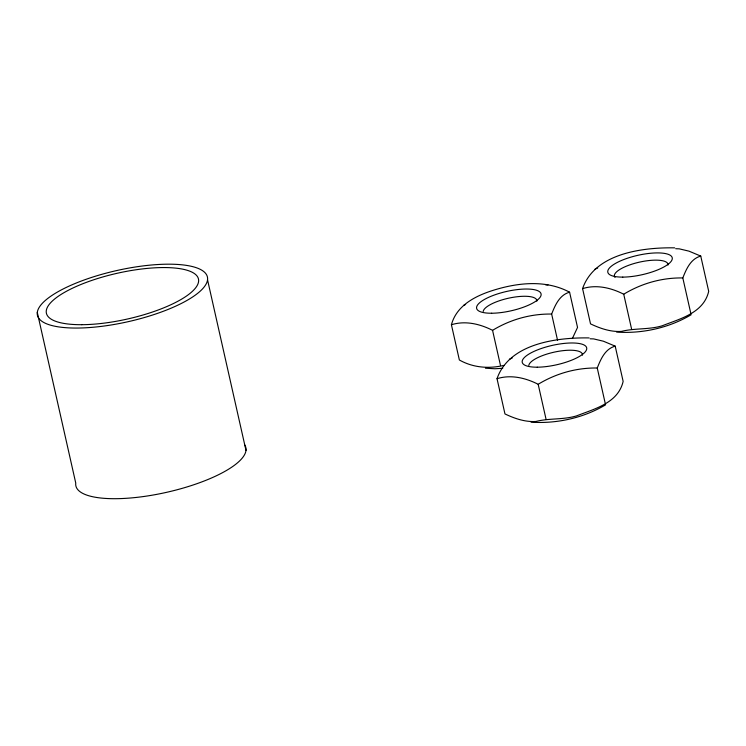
<?xml version="1.0" encoding="UTF-8"?>
<svg xmlns="http://www.w3.org/2000/svg" width="746" height="746" viewBox="0 0 746 746"><rect width="100%" height="100%" fill="white"/><g stroke="black" fill="none" stroke-linecap="round" stroke-linejoin="round"><path stroke-width="1.12" d="M503.83 365.391C488.817 368.953 473.029 367.722 459.359 359.982L451.414 324.743C457.111 303.519 479.184 294.148 498.403 288.777C521.668 282.258 547.611 280.421 569.59 292.199L577.535 327.438L572.378 338.479M590.123 338.796L593.62 338.898L603.402 341.211L615.198 346.153L623.143 381.392C618.154 403.092 594.618 408.789 576.667 415.848C563.342 419.914 549.28 418.049 535.861 421.471C525.016 422.152 514.628 418.525 504.967 413.937L497.022 378.698C509.201 343.328 557.066 337.388 589.116 337.919M557.542 340.213L551.648 314.057C555.108 305.263 559.528 294.866 569.59 292.199M675.68 248.716L679.177 248.828L688.959 251.141L700.755 256.083L708.7 291.322C703.711 313.022 680.175 318.71 662.224 325.778C648.899 329.835 634.837 327.979 621.427 331.401C610.573 332.073 600.194 328.454 590.524 323.867L582.579 288.618C594.758 253.248 642.623 247.318 674.682 247.849M605.202 403.26L597.257 368.011C600.716 359.218 605.137 348.82 615.198 346.153M690.759 313.189L682.814 277.941C686.273 269.138 690.693 258.75 700.755 256.083M691.216 314.7C669.013 327.932 642.334 333.826 616.606 332.091M605.659 404.78C583.456 418.002 556.777 423.896 531.049 422.171M451.414 324.743C465.29 320.407 479.948 323.923 492.565 330.329C510.329 319.512 530.826 313.712 551.648 314.057M582.579 288.618C596.455 284.282 611.114 287.807 623.731 294.213C641.495 283.396 661.991 277.596 682.814 277.941M497.022 378.698C510.898 374.361 525.557 377.877 538.174 384.283C555.938 373.466 576.434 367.666 597.257 368.011M463.77 305.291L465.635 304.489M594.944 269.175L597.732 267.963M509.378 359.246L512.176 358.043M502.757 368.291L494.924 368.757L485.441 368.216M545.68 284.869L548.012 284.944M623.731 294.213L631.675 329.452M538.174 384.283L546.119 419.532M492.565 330.329L500.51 365.577M207.537 279.797A87.114 26.194 -12.7 0 1 76.997 328.053A87.114 26.194 -12.7 0 1 82.722 280.515A87.114 26.194 -12.7 0 1 207.537 279.797L245.994 450.435M37.3 312.453L75.756 483.091A87.114 26.194 -12.7 0 0 166.862 492.267A87.114 26.194 -12.7 0 0 244.679 444.877M528.821 365.419A27.434 8.253 -12.7 0 1 556.665 351.636A27.434 8.253 -12.7 0 1 582.44 355.133M615.021 277.409A27.434 8.253 -12.7 0 1 638.716 262.303A27.434 8.253 -12.7 0 1 667.996 265.063M483.212 311.464A27.434 8.253 -12.7 0 1 511.057 297.682A27.434 8.253 -12.7 0 1 536.831 301.179M81.78 324.697A77.948 23.443 -12.7 0 0 198.576 281.512A77.948 23.443 -12.7 0 0 86.9 282.165A77.948 23.443 -12.7 0 0 81.78 324.697M537.241 367.191A33.02 9.931 -12.7 0 0 586.72 348.895A33.02 9.931 -12.7 0 0 539.414 349.165A33.02 9.931 -12.7 0 0 537.241 367.191M622.798 277.111A33.02 9.931 -12.7 0 0 672.277 258.815A33.02 9.931 -12.7 0 0 624.971 259.095A33.02 9.931 -12.7 0 0 622.798 277.111M491.633 313.236A33.02 9.931 -12.7 0 0 541.111 294.94A33.02 9.931 -12.7 0 0 493.805 295.211A33.02 9.931 -12.7 0 0 491.633 313.236"/></g></svg>
